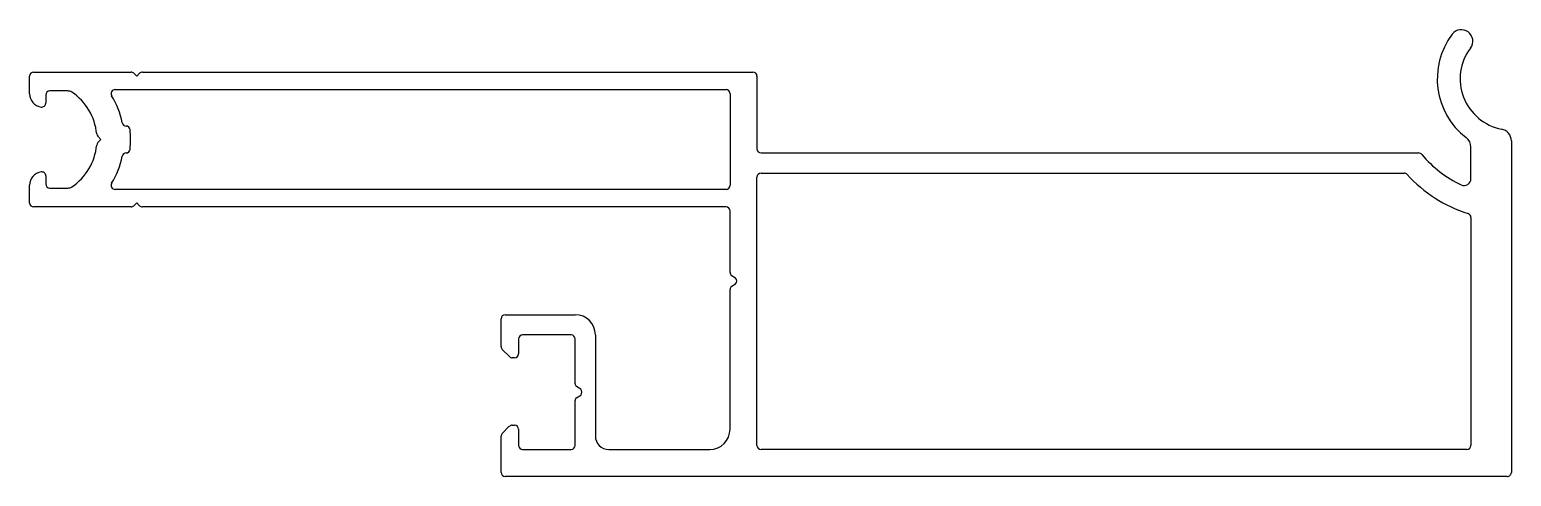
# Model space of a CAD drawing. Extents: x 788 to 898, y 529 to 562.
import ezdxf

# ---------------------------------------------------------------- set-up
doc = ezdxf.new("R2010")
doc.units = 0
doc.layers.get('0').update_dxf_attribs({"linetype": 'CONTINUOUS'})

msp = doc.modelspace()

# ---------------------------------------------------------------- linework, layer by layer
at = {"color": 0}
for p, q in [((787.98, 559.03), (795.21, 559.03)), ((795.42, 558.95), (795.63, 558.73)), ((795.63, 558.73), (795.84, 558.95)), ((796.06, 559.03), (841.38, 559.03)), ((787.68, 557.43), (787.68, 558.73)), ((794.03, 557.73), (839.38, 557.73)), ((841.68, 558.73), (841.68, 553.33)), ((788.88, 557.33), (788.88, 556.73)), ((790.53, 557.63), (789.18, 557.63)), ((839.68, 557.43), (839.68, 550.63)), ((794.84, 555.03), (794.85, 555.03)), ((792.98, 554.03), (792.75, 554.27)), ((792.75, 553.8), (792.98, 554.03)), ((894.68, 551.12), (894.68, 553.46)), ((897.68, 553.92), (897.68, 529.33)), ((794.85, 553.03), (794.84, 553.03)), ((841.98, 553.03), (890.8, 553.03)), ((788.88, 551.33), (788.88, 550.73)), ((841.68, 531.33), (841.68, 551.23)), ((841.98, 551.53), (889.72, 551.53)), ((787.68, 549.33), (787.68, 550.64)), ((789.18, 550.43), (790.53, 550.43)), ((839.38, 550.33), (794.03, 550.33)), ((795.21, 549.03), (787.98, 549.03)), ((795.63, 549.33), (795.42, 549.12)), ((795.84, 549.12), (795.63, 549.33)), ((839.38, 549.03), (796.06, 549.03)), ((839.68, 544.16), (839.68, 548.73)), ((894.68, 548.25), (894.68, 531.33)), ((840.09, 543.75), (839.77, 543.95)), ((839.68, 532.53), (839.68, 542.91)), ((839.77, 543.12), (840.09, 543.32)), ((822.68, 538.66), (822.68, 540.73)), ((822.98, 541.03), (828.18, 541.03)), ((823.98, 539.23), (823.98, 538.13)), ((827.88, 539.53), (824.28, 539.53)), ((828.18, 535.91), (828.18, 539.23)), ((829.68, 539.53), (829.68, 532.03)), ((823.3, 537.92), (822.77, 538.45)), ((823.68, 537.83), (823.51, 537.83)), ((828.18, 531.33), (828.18, 534.66)), ((828.59, 535.5), (828.27, 535.7)), ((828.27, 534.87), (828.59, 535.07)), ((822.77, 532.22), (823.29, 532.75)), ((823.51, 532.83), (823.68, 532.83)), ((823.98, 532.53), (823.98, 531.33)), ((822.68, 529.33), (822.68, 532.01)), ((824.28, 531.03), (827.88, 531.03)), ((830.68, 531.03), (838.18, 531.03)), ((894.38, 531.03), (841.98, 531.03)), ((897.38, 529.03), (822.98, 529.03))]:
    msp.add_line(p, q, dxfattribs=at)
for centre, radius, start, end in [((893.97, 561.33), 0.85, 323.0206, 142.8733), ((897.68, 558.53), 5.5, 142.9978, 232.4557), ((897.68, 558.53), 3.8, 143.0205, 258.9823), ((787.98, 558.73), 0.3, 90, 180), ((795.21, 558.73), 0.3, 45, 90), ((796.06, 558.73), 0.3, 90, 135), ((841.38, 558.73), 0.3, 0, 90), ((794.03, 557.43), 0.3, 90, 211.324), ((839.38, 557.43), 0.3, 0, 90), ((788.68, 557.43), 1, 180, 261.7868), ((788.58, 556.73), 0.298, 261.3723, 0.4145), ((789.18, 557.33), 0.3, 90, 180), ((790.53, 557.13), 0.5, 55.9836, 90), ((788.44, 554.03), 4.24, 5.6409, 55.9836), ((788.44, 554.03), 6.24, 11.4654, 31.324), ((792.96, 554.48), 0.3, 185.6409, 225), ((794.85, 555.33), 0.3, 191.4654, 270), ((794.84, 554.73), 0.3, 6.2401, 90), ((788.44, 554.03), 6.74, 353.7599, 6.2401), ((896.78, 553.92), 0.9, 0, 78.9823), ((788.44, 554.03), 4.24, 304.0164, 354.3591), ((792.96, 553.59), 0.3, 135, 174.3591), ((794.84, 553.33), 0.3, 270, 353.7599), ((841.98, 553.33), 0.3, 180, 270), ((893.78, 553.46), 0.9, 0, 52.4557), ((788.44, 554.03), 6.24, 328.676, 348.5346), ((794.85, 552.73), 0.3, 90, 168.5346), ((890.8, 552.73), 0.3, 40.124, 90), ((897.68, 558.53), 8.7, 220.124, 244.7335), ((788.68, 550.64), 1, 98.2132, 180), ((788.58, 551.33), 0.301, 0.2729, 97.9403), ((841.98, 551.23), 0.3, 90, 180), ((889.72, 551.23), 0.3, 42.5261, 90), ((897.68, 558.53), 10.5, 222.5261, 252.2183), ((894.18, 551.12), 0.5, 244.7335, 0), ((789.18, 550.73), 0.3, 180, 270), ((790.53, 550.93), 0.5, 270, 304.0164), ((794.03, 550.63), 0.3, 148.676, 270), ((839.38, 550.63), 0.3, 270, 0), ((787.98, 549.33), 0.3, 180, 270), ((795.21, 549.33), 0.3, 270, 315), ((796.06, 549.33), 0.3, 225, 270), ((839.38, 548.73), 0.3, 0, 90), ((894.38, 548.25), 0.299, 359.8638, 72.3545), ((839.98, 544.16), 0.3, 180, 225), ((839.88, 543.53), 0.3, 315, 45), ((839.98, 542.91), 0.3, 135, 180), ((822.98, 540.73), 0.3, 90, 180), ((828.18, 539.53), 1.5, 0, 90), ((824.28, 539.23), 0.3, 90, 180), ((827.88, 539.23), 0.3, 0, 90), ((822.98, 538.66), 0.3, 180, 225), ((823.51, 538.13), 0.3, 225, 270), ((823.68, 538.13), 0.3, 270, 0), ((828.48, 535.91), 0.3, 180, 225), ((828.48, 534.66), 0.3, 135, 180), ((828.38, 535.28), 0.3, 315, 45), ((823.51, 532.53), 0.3, 90, 135), ((823.68, 532.53), 0.3, 0, 90), ((838.18, 532.53), 1.5, 270, 0), ((822.98, 532.01), 0.3, 135, 180), ((824.28, 531.33), 0.3, 180, 270), ((827.88, 531.33), 0.3, 270, 0), ((830.68, 532.03), 1, 180, 270), ((841.98, 531.33), 0.3, 180, 270), ((894.38, 531.33), 0.3, 270, 0), ((822.98, 529.33), 0.3, 180, 270), ((897.38, 529.33), 0.3, 270, 0.0493)]:
    msp.add_arc(centre, radius, start, end, dxfattribs=at)

doc.saveas('drawing.dxf')
